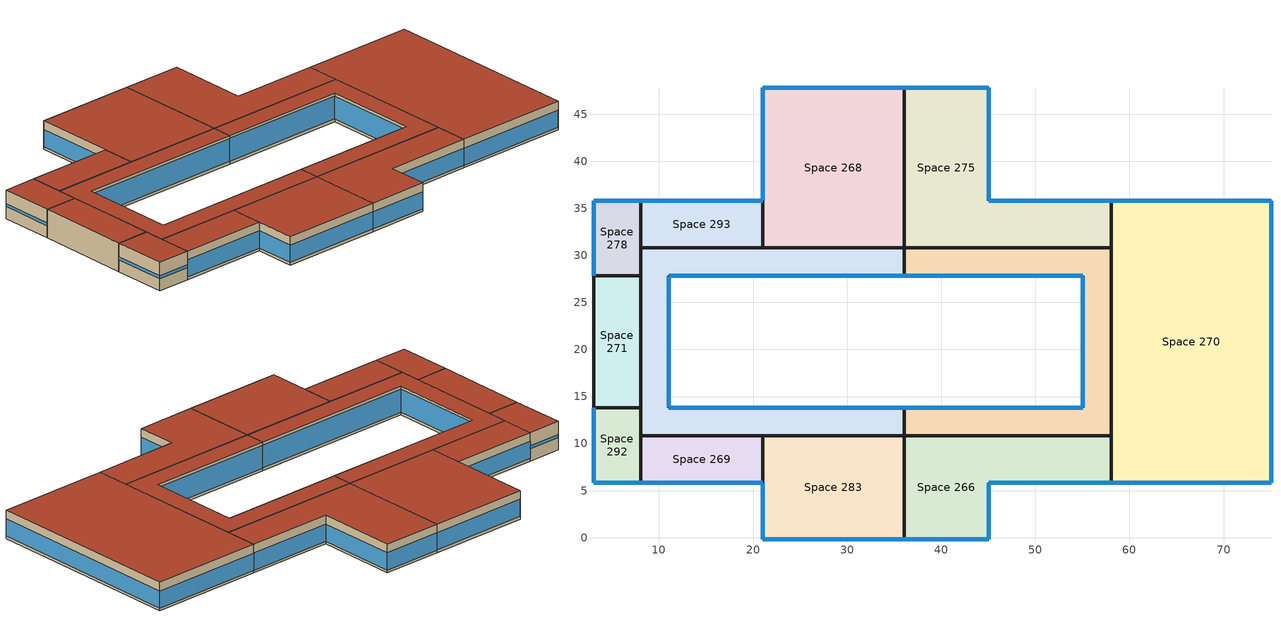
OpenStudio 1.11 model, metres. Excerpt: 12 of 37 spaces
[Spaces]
Space 266
 floor ground: 58.05,10.82 58.05,5.82 45.05,5.82 45.05,-0.18 36.05,-0.18 36.05,10.82 z4.2
 wall outside: 45.05,5.82 58.05,5.82 58.05,10.82 36.05,10.82 36.05,-0.18 45.05,-0.18 45.05,5.82 z4.2:8.4
 window: 45.05,-0.15 45.05,5.8 z4.6:7.14; 45.07,5.82 58.02,5.82 / 36.07,-0.18 45.02,-0.18 z4.6:7.13
 roof outside: 45.05,-0.18 45.05,5.82 58.05,5.82 58.05,10.82 36.05,10.82 36.05,-0.18 z8.4
Space 267
 floor ground: 36.05,30.82 36.05,27.82 11.05,27.82 11.05,13.82 36.05,13.82 36.05,10.82 8.05,10.82 8.05,30.82 z4.2
 wall outside: 36.05,13.82 11.05,13.82 11.05,27.82 36.05,27.82 36.05,30.82 21.05,30.82 8.05,30.82 8.05,27.82 8.05,13.82 8.05,10.82 21.05,10.82 36.05,10.82 36.05,13.82 z4.2:8.4
 window: 11.05,13.85 11.05,27.8 / 36.02,13.82 11.07,13.82 / 11.07,27.82 36.02,27.82 z4.6:7.97
 roof outside: 36.05,10.82 36.05,13.82 11.05,13.82 11.05,27.82 36.05,27.82 36.05,30.82 8.05,30.82 8.05,10.82 z8.4
Space 268
 floor ground: 36.05,47.82 36.05,30.82 21.05,30.82 21.05,47.82 z4.2
 wall outside: 36.05,30.82 36.05,47.82 21.05,47.82 21.05,35.82 21.05,30.82 36.05,30.82 z4.2:8.4
 window: 36.02,47.82 21.07,47.82 / 21.05,47.8 21.05,35.85 z4.6:7.13
 roof outside: 36.05,30.82 36.05,47.82 21.05,47.82 21.05,30.82 z8.4
Space 269
 floor ground: 21.05,10.82 21.05,5.82 8.05,5.82 8.05,10.82 z4.2
 wall outside: 21.05,10.82 8.05,10.82 8.05,5.82 21.05,5.82 21.05,10.82 z4.2:8.4
 window: 8.07,5.82 21.02,5.82 z4.6:7.13
 roof outside: 21.05,5.82 21.05,10.82 8.05,10.82 8.05,5.82 z8.4
Space 270
 floor ground: 75.05,35.82 75.05,5.82 58.05,5.82 58.05,35.82 z4.2
 wall outside: 58.05,10.82 58.05,5.82 75.05,5.82 75.05,35.82 58.05,35.82 58.05,30.82 58.05,10.82 z4.2:8.4
 window: 75.05,5.85 75.05,35.8 z4.6:7.12; 75.02,35.82 58.07,35.82 / 58.07,5.82 75.02,5.82 z4.6:7.13
 roof outside: 75.05,5.82 75.05,35.82 58.05,35.82 58.05,5.82 z8.4
Space 271
 floor ground: 8.05,27.82 8.05,13.82 3.05,13.82 3.05,27.82 z4.2
 wall outside: 8.05,13.82 8.05,27.82 3.05,27.82 3.05,13.82 8.05,13.82 z4.2:8.4
 roof outside: 8.05,13.82 8.05,27.82 3.05,27.82 3.05,13.82 z8.4
Space 275
 floor ground: 45.05,47.82 45.05,35.82 58.05,35.82 58.05,30.82 36.05,30.82 36.05,47.82 z4.2
 wall outside: 36.05,30.82 58.05,30.82 58.05,35.82 45.05,35.82 45.05,47.82 36.05,47.82 36.05,30.82 z4.2:8.4
 window: 45.02,47.82 36.07,47.82 / 58.02,35.82 45.07,35.82 / 45.05,35.85 45.05,47.8 z4.6:7.13
 roof outside: 58.05,30.82 58.05,35.82 45.05,35.82 45.05,47.82 36.05,47.82 36.05,30.82 z8.4
Space 277
 floor ground: 58.05,30.82 58.05,10.82 36.05,10.82 36.05,13.82 55.05,13.82 55.05,27.82 36.05,27.82 36.05,30.82 z4.2
 wall outside: 36.05,10.82 58.05,10.82 58.05,30.82 36.05,30.82 36.05,27.82 55.05,27.82 55.05,13.82 36.05,13.82 36.05,10.82 z4.2:8.4
 window: 36.07,27.82 55.02,27.82 / 55.05,27.8 55.05,13.85 / 55.02,13.82 36.07,13.82 z4.6:7.97
 roof outside: 58.05,10.82 58.05,30.82 36.05,30.82 36.05,27.82 55.05,27.82 55.05,13.82 36.05,13.82 36.05,10.82 z8.4
Space 278
 floor ground: 8.05,35.82 8.05,27.82 3.05,27.82 3.05,35.82 z4.2
 wall outside: 8.05,35.82 3.05,35.82 3.05,27.82 8.05,27.82 8.05,30.82 8.05,35.82 z4.2:8.4
 window: 8.02,35.82 3.07,35.82 / 3.05,35.8 3.05,27.85 z6:6.42
 roof outside: 8.05,27.82 8.05,35.82 3.05,35.82 3.05,27.82 z8.4
Space 283
 floor ground: 36.05,10.82 36.05,-0.18 21.05,-0.18 21.05,10.82 z4.2
 wall outside: 36.05,10.82 21.05,10.82 21.05,5.82 21.05,-0.18 36.05,-0.18 36.05,10.82 z4.2:8.4
 window: 21.05,5.8 21.05,-0.15 z4.6:7.14; 21.07,-0.18 36.02,-0.18 z4.6:7.13
 roof outside: 36.05,-0.18 36.05,10.82 21.05,10.82 21.05,-0.18 z8.4
Space 292
 floor ground: 8.05,13.82 8.05,5.82 3.05,5.82 3.05,13.82 z4.2
 wall outside: 8.05,10.82 8.05,13.82 3.05,13.82 3.05,5.82 8.05,5.82 8.05,10.82 z4.2:8.4
 window: 3.05,13.8 3.05,5.85 / 3.07,5.82 8.02,5.82 z6:6.42
 roof outside: 8.05,5.82 8.05,13.82 3.05,13.82 3.05,5.82 z8.4
Space 293
 floor ground: 21.05,35.82 21.05,30.82 8.05,30.82 8.05,35.82 z4.2
 wall outside: 21.05,35.82 8.05,35.82 8.05,30.82 21.05,30.82 21.05,35.82 z4.2:8.4
 window: 21.02,35.82 8.07,35.82 z4.6:7.13
 roof outside: 21.05,30.82 21.05,35.82 8.05,35.82 8.05,30.82 z8.4
[SizingPeriod:DesignDay] Sky Clearness=0; Rain Indicator=0; Snow Indicator=0; Day of Month=21; Daylight Saving Time Indicator=0; Dry-Bulb Temperature Range Modifier Type=DefaultMultipliers
Name | Maximum Dry-Bulb Temperature {C} | Daily Dry-Bulb Temperature Range {deltaC} | Humidity Indicating Conditions at Maximum Dry-Bulb | Barometric Pressure {Pa} | Wind Speed {m/s} | Wind Direction {deg} | Month | Day Type | Humidity Indicating Type | Solar Model Indicator | ASHRAE Taud | ASHRAE Taub
New Delhi Ann Clg .4% Condns Enth=>MDB | 33.9 | 9.7 | 94300 | 98757 | 3.2 | 320 | 6 | SummerDesignDay | Enthalpy | ASHRAETau | 1.179
New Delhi Ann Clg .4% Condns WB=>MDB | 33.6 | 9.7 | 28.5 | 98757 | 3.2 | 320 | 6 | SummerDesignDay | Wetbulb | ASHRAETau | 1.179
New Delhi Ann Htg 99.6% Condns DB | 6.3 | 0 | 6.3 | 98757 | 0.5 | 270 | 1 | WinterDesignDay | Wetbulb | ASHRAEClearSky
Milano-Linate Ann Clg .4% Condns DP=>MDB | 28.5 | 10.2 | 23.5 | 100094 | 2.3 | 220 | 7 | SummerDesignDay | Dewpoint | ASHRAETau | 1.818 | 0.515
Milano-Linate Ann Clg .4% Condns DB=>MWB | 33 | 10.2 | 24.1 | 100094 | 2.3 | 220 | 7 | SummerDesignDay | Wetbulb | ASHRAETau | 1.818 | 0.515
Milano-Linate Ann Htg 99.6% Condns DB | -5.1 | 0 | -5.1 | 100094 | 0.4 | 240 | 1 | WinterDesignDay | Wetbulb | ASHRAEClearSky
Milano-Linate Ann Htg Wind 99.6% Condns WS=>MCDB | 8.8 | 0 | 8.8 | 100094 | 10.3 | 240 | 1 | WinterDesignDay | Wetbulb | ASHRAEClearSky
Milano-Linate Ann Clg .4% Condns WB=>MDB | 31 | 10.2 | 25.2 | 100094 | 2.3 | 220 | 7 | SummerDesignDay | Wetbulb | ASHRAETau | 1.818 | 0.515
Milano-Linate Ann Clg .4% Condns Enth=>MDB | 31 | 10.2 | 77500 | 100094 | 2.3 | 220 | 7 | SummerDesignDay | Enthalpy | ASHRAETau | 1.818 | 0.515
Milano-Linate Ann Hum_n 99.6% Condns DP=>MCDB | 2.3 | 0 | -11.5 | 100094 | 0.4 | 240 | 1 | WinterDesignDay | Dewpoint | ASHRAEClearSky
Piacenza Ann Clg .4% Condns DB=>MWB | 33.1 | 11.9 | 22.7 | 99726 | 2.3 | 90 | 8 | SummerDesignDay | Wetbulb | ASHRAETau | 1.935 | 0.48
Piacenza Ann Htg 99.6% Condns DB | -6.1 | 0 | -6.1 | 99726 | 2 | 250 | 1 | WinterDesignDay | Wetbulb | ASHRAEClearSky
Piacenza Ann Hum_n 99.6% Condns DP=>MCDB | 3.5 | 0 | -11.3 | 99726 | 2 | 250 | 1 | WinterDesignDay | Dewpoint | ASHRAEClearSky
Piacenza Ann Htg Wind 99.6% Condns WS=>MCDB | 5.8 | 0 | 5.8 | 99726 | 8.9 | 250 | 1 | WinterDesignDay | Wetbulb | ASHRAEClearSky
Piacenza Ann Clg .4% Condns DP=>MDB | 27.4 | 11.9 | 23 | 99726 | 2.3 | 90 | 8 | SummerDesignDay | Dewpoint | ASHRAETau | 1.935 | 0.48
Piacenza Ann Clg .4% Condns WB=>MDB | 30.1 | 11.9 | 24.6 | 99726 | 2.3 | 90 | 8 | SummerDesignDay | Wetbulb | ASHRAETau | 1.935 | 0.48
Piacenza Ann Clg .4% Condns Enth=>MDB | 30.3 | 11.9 | 74900 | 99726 | 2.3 | 90 | 8 | SummerDesignDay | Enthalpy | ASHRAETau | 1.935 | 0.48
Vancouver Int'l Ann Htg Wind 99.6% Condns WS=>MCDB | 5.9 | 0 | 5.9 | 101301 | 14.2 | 100 | 12 | WinterDesignDay | Wetbulb | ASHRAEClearSky
Vancouver Int'l Ann Clg .4% Condns DP=>MDB | 21.8 | 7.6 | 16.8 | 101301 | 3.6 | 300 | 8 | SummerDesignDay | Dewpoint | ASHRAETau | 2.445 | 0.371
Vancouver Int'l Ann Hum_n 99.6% Condns DP=>MCDB | -5 | 0 | -13.9 | 101301 | 2.9 | 100 | 12 | WinterDesignDay | Dewpoint | ASHRAEClearSky
Vancouver Int'l Ann Clg .4% Condns WB=>MDB | 23.8 | 7.6 | 19 | 101301 | 3.6 | 300 | 8 | SummerDesignDay | Wetbulb | ASHRAETau | 2.445 | 0.371
Vancouver Int'l Ann Clg .4% Condns Enth=>MDB | 23.8 | 7.6 | 53800 | 101301 | 3.6 | 300 | 8 | SummerDesignDay | Enthalpy | ASHRAETau | 2.445 | 0.371
Vancouver Int'l Ann Htg 99.6% Condns DB | -7 | 0 | -7 | 101301 | 2.9 | 100 | 12 | WinterDesignDay | Wetbulb | ASHRAEClearSky
Vancouver Int'l Ann Clg .4% Condns DB=>MWB | 25 | 7.6 | 18.2 | 101301 | 3.6 | 300 | 8 | SummerDesignDay | Wetbulb | ASHRAETau | 2.445 | 0.371
[Schedule:Ruleset]
Office Misc Occ: Default Day Schedule=Office Bldg Occ Default Schedule 1; Summer Design Day Schedule=Office Bldg Occ Summer Design Day 1; Winter Design Day Schedule=Office Bldg Occ Winter Design Day 1
[Schedule:Day]
Office Bldg Light Rule 1 Day Schedule: 24, 0, 0.05
Office Bldg Light Rule 2 Day Schedule: 6, 0, 0.05, 8, 0, 0.1, 14, 0, 0.5, 17, 0, 0.15, 24, 0, 0.05
Office Bldg Occ Default Schedule 1: 6, 0, 0, 7, 0, 0.1, 8, 0, 0.2, 20, 0, 0.4, 22, 0, 0.1, 24, 0, 0.05
Office Bldg Occ Summer Design Day 1: 6, 0, 0, 22, 0, 1, 24, 0, 0.05
Office Bldg Occ Winter Design Day 1; Office Bldg Occ Rule 1 Day Schedule 1; Office Bldg Occ Rule 1 Day Schedule: 24, 0, 0
Office Bldg Occ Rule 2 Day Schedule 1: 6, 0, 0, 8, 0, 0.1, 14, 0, 0.25, 17, 0, 0.1, 24, 0, 0
Office Infil Quarter On Rule 1 Day Schedule: 24, 0, 1
Office Infil Quarter On Rule 2 Day Schedule: 6, 0, 1, 18, 0, 0.25, 24, 0, 1
Office Bldg Equip Rule 1 Day Schedule: 24, 0, 0.3
Office Bldg Equip Rule 2 Day Schedule: 6, 0, 0.3, 8, 0, 0.4, 14, 0, 0.5, 17, 0, 0.35, 24, 0, 0.3
Medium Office HtgSetp Rule 1 Day Schedule: 24, 0, 15.6
Medium Office HtgSetp Rule 2 Day Schedule: 6, 0, 15.6, 18, 0, 21, 24, 0, 15.6
Medium Office ClgSetp Rule 1 Day Schedule: 24, 0, 26.7
Medium Office ClgSetp Rule 2 Day Schedule: 6, 0, 26.7, 18, 0, 24, 24, 0, 26.7
Office Bldg Occ Rule 2 Day Schedule: 6, 0, 0, 8, 0, 0.1, 14, 0, 0.4, 17, 0, 0.1, 24, 0, 0
[Schedule:Rule] Schedule Ruleset=Office Misc Occ; Apply Monday=No; Apply Tuesday=No; Apply Wednesday=No; Apply Thursday=No; Apply Friday=No; Date Specification Type=DateRange; Start Month=1; Start Day=1; End Month=12; End Day=31
Name | Rule Order | Day Schedule | Apply Sunday | Apply Saturday
Office Misc Occ Rule 1 | 0 | Office Bldg Occ Rule 1 Day Schedule 1 | Yes | No
Office Misc Occ Rule 2 | 1 | Office Bldg Occ Rule 2 Day Schedule 1 | No | Yes
